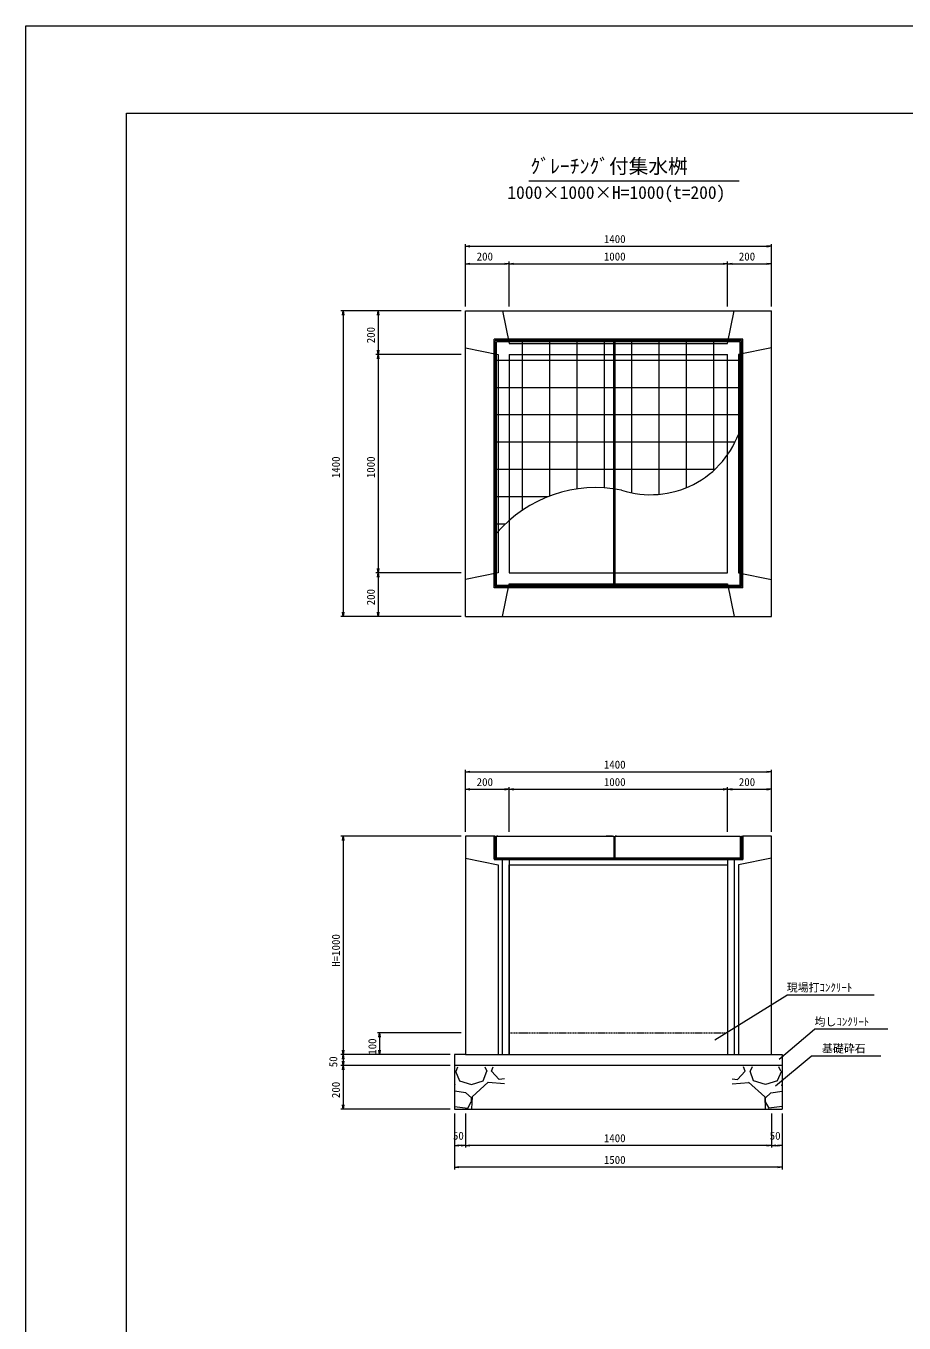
# Model space of a CAD drawing. Units: millimetres on the paper. Extents: x 0 to 841, y 0 to 594.
# Drawn here: x 0 to 201, y 297 to 594 of the extents above; entities that cross this region are included whole.
import ezdxf
from ezdxf.enums import TextEntityAlignment as Align

# ---------------------------------------------------------------- set-up
doc = ezdxf.new("R2010")
doc.units = ezdxf.units.MM
doc.linetypes.add('USER1', pattern=[0.375, 0.25, -0.125])
for name, color, linetype, lineweight in [('D-STR-DIM（寸法）', 7, 'Continuous', 18), ('D-STR-HTXT（旗揚げ）', 7, 'Continuous', 18), ('D-STR-STR1（構造物）', 4, 'Continuous', 18), ('D-STR-STRn（構造物）', 7, 'Continuous', 18), ('D-STR（構造物外形線）', 1, 'Continuous', 18), ('D-TTL(外枠）', 2, 'Continuous', 18), ('DEFPOINTS_2', 8, 'Continuous', 18)]:
    doc.layers.add(name, color=color, linetype=linetype, lineweight=lineweight)
doc.layers.add('D-STR-TXT（文字）', color=7, linetype='Continuous')
doc.layers.add('D-TTL-TXT（文字）', color=7, linetype='Continuous')
doc.styles.add('ＭＳ ゴシック', font='')
doc.styles.get('ＭＳ ゴシック').set_extended_font_data('MS Gothic')

msp = doc.modelspace()

# ---------------------------------------------------------------- linework, layer by layer
at = {"layer": 'D-STR-DIM（寸法）'}
for p, q in [((100.596, 529.789), (100.596, 544.039)), ((100.596, 543.539), (101.596, 543.706)), ((101.596, 543.372), (100.596, 543.539)), ((100.596, 543.539), (101.596, 543.539)), ((101.596, 543.539), (169.596, 543.539)), ((169.596, 543.706), (170.596, 543.539)), ((170.596, 543.539), (169.596, 543.372)), ((170.596, 543.539), (169.596, 543.539)), ((170.596, 529.789), (170.596, 544.039)), ((100.596, 529.789), (100.596, 540.039)), ((100.596, 539.539), (101.596, 539.706)), ((101.596, 539.372), (100.596, 539.539)), ((100.596, 539.539), (101.596, 539.539)), ((101.596, 539.539), (109.596, 539.539)), ((109.596, 539.706), (110.596, 539.539)), ((110.596, 539.539), (109.596, 539.372)), ((110.596, 539.539), (109.596, 539.539)), ((110.596, 529.789), (110.596, 540.039)), ((110.596, 529.789), (110.596, 540.039)), ((110.596, 539.539), (111.596, 539.706)), ((111.596, 539.372), (110.596, 539.539)), ((110.596, 539.539), (111.596, 539.539)), ((111.596, 539.539), (159.596, 539.539)), ((159.596, 539.706), (160.596, 539.539)), ((160.596, 539.539), (159.596, 539.372)), ((160.596, 539.539), (159.596, 539.539)), ((160.596, 529.789), (160.596, 540.039)), ((160.596, 529.789), (160.596, 540.039)), ((160.596, 539.539), (161.596, 539.706)), ((161.596, 539.372), (160.596, 539.539)), ((160.596, 539.539), (161.596, 539.539)), ((161.596, 539.539), (169.596, 539.539)), ((169.596, 539.706), (170.596, 539.539)), ((170.596, 539.539), (169.596, 539.372)), ((170.596, 539.539), (169.596, 539.539)), ((170.596, 529.789), (170.596, 540.039)), ((99.596, 528.789), (72.096, 528.789)), ((72.429, 527.789), (72.596, 528.789)), ((72.596, 528.789), (72.762, 527.789)), ((72.596, 528.789), (72.596, 527.789)), ((99.596, 528.789), (80.096, 528.789)), ((80.429, 527.789), (80.596, 528.789)), ((80.596, 528.789), (80.762, 527.789)), ((80.596, 528.789), (80.596, 527.789)), ((72.596, 527.789), (72.596, 459.789)), ((80.596, 527.789), (80.596, 519.789)), ((80.596, 518.789), (80.429, 519.789)), ((80.762, 519.789), (80.596, 518.789)), ((80.596, 518.789), (80.596, 519.789)), ((99.596, 518.789), (80.096, 518.789)), ((99.596, 518.789), (80.096, 518.789)), ((80.429, 517.789), (80.596, 518.789)), ((80.596, 518.789), (80.762, 517.789)), ((80.596, 518.789), (80.596, 517.789)), ((80.596, 517.789), (80.596, 469.789)), ((80.596, 468.789), (80.429, 469.789)), ((80.762, 469.789), (80.596, 468.789)), ((80.596, 468.789), (80.596, 469.789)), ((99.596, 468.789), (80.096, 468.789)), ((99.596, 468.789), (80.096, 468.789)), ((80.429, 467.789), (80.596, 468.789)), ((80.596, 468.789), (80.762, 467.789)), ((80.596, 468.789), (80.596, 467.789)), ((80.596, 467.789), (80.596, 459.789)), ((99.596, 458.789), (72.096, 458.789)), ((72.596, 458.789), (72.429, 459.789)), ((72.762, 459.789), (72.596, 458.789)), ((72.596, 458.789), (72.596, 459.789)), ((99.596, 458.789), (80.096, 458.789)), ((80.596, 458.789), (80.429, 459.789)), ((80.762, 459.789), (80.596, 458.789)), ((80.596, 458.789), (80.596, 459.789)), ((100.596, 409.457), (100.596, 423.707)), ((100.596, 423.207), (101.596, 423.374)), ((101.596, 423.041), (100.596, 423.207)), ((100.596, 423.207), (101.596, 423.207)), ((101.596, 423.207), (169.596, 423.207)), ((169.596, 423.374), (170.596, 423.207)), ((170.596, 423.207), (169.596, 423.041)), ((170.596, 423.207), (169.596, 423.207)), ((170.596, 409.457), (170.596, 423.707)), ((100.596, 409.457), (100.596, 419.707)), ((100.596, 419.207), (101.596, 419.374)), ((101.596, 419.041), (100.596, 419.207)), ((100.596, 419.207), (101.596, 419.207)), ((101.596, 419.207), (109.596, 419.207)), ((109.596, 419.374), (110.596, 419.207)), ((110.596, 419.207), (109.596, 419.041)), ((110.596, 419.207), (109.596, 419.207)), ((110.596, 409.457), (110.596, 419.707)), ((110.596, 409.457), (110.596, 419.707)), ((110.596, 419.207), (111.596, 419.374)), ((111.596, 419.041), (110.596, 419.207)), ((110.596, 419.207), (111.596, 419.207)), ((111.596, 419.207), (159.596, 419.207)), ((159.596, 419.374), (160.596, 419.207)), ((160.596, 419.207), (159.596, 419.041)), ((160.596, 419.207), (159.596, 419.207)), ((160.596, 409.457), (160.596, 419.707)), ((160.596, 409.457), (160.596, 419.707)), ((160.596, 419.207), (161.596, 419.374)), ((161.596, 419.041), (160.596, 419.207)), ((160.596, 419.207), (161.596, 419.207)), ((161.596, 419.207), (169.596, 419.207)), ((169.596, 419.374), (170.596, 419.207)), ((170.596, 419.207), (169.596, 419.041)), ((170.596, 419.207), (169.596, 419.207)), ((170.596, 409.457), (170.596, 419.707)), ((99.596, 408.457), (72.096, 408.457)), ((72.429, 407.457), (72.596, 408.457)), ((72.596, 408.457), (72.762, 407.457)), ((72.596, 408.457), (72.596, 407.457)), ((72.596, 407.457), (72.596, 359.457)), ((99.596, 363.457), (80.43, 363.457)), ((80.763, 362.457), (80.93, 363.457)), ((80.93, 363.457), (81.097, 362.457)), ((80.93, 363.457), (80.93, 362.457)), ((80.93, 362.457), (80.93, 359.457)), ((72.596, 358.457), (72.429, 359.457)), ((72.762, 359.457), (72.596, 358.457)), ((72.596, 358.457), (72.596, 359.457)), ((80.93, 358.457), (80.763, 359.457)), ((81.097, 359.457), (80.93, 358.457)), ((80.93, 358.457), (80.93, 359.457)), ((97.096, 358.457), (72.096, 358.457)), ((94.596, 358.457), (72.096, 358.457)), ((72.429, 357.457), (72.596, 358.457)), ((72.596, 355.957), (72.429, 356.957)), ((72.596, 358.457), (72.762, 357.457)), ((72.596, 358.457), (72.596, 357.457)), ((72.596, 357.457), (72.596, 356.957)), ((72.762, 356.957), (72.596, 355.957)), ((72.596, 355.957), (72.596, 356.957)), ((97.096, 358.457), (80.43, 358.457)), ((97.096, 355.957), (72.096, 355.957)), ((97.096, 355.957), (72.096, 355.957)), ((72.429, 354.957), (72.596, 355.957)), ((72.596, 355.957), (72.762, 354.957)), ((72.596, 355.957), (72.596, 354.957)), ((72.596, 354.957), (72.596, 346.957)), ((97.096, 345.957), (72.096, 345.957)), ((72.596, 345.957), (72.429, 346.957)), ((72.762, 346.957), (72.596, 345.957)), ((72.596, 345.957), (72.596, 346.957)), ((98.096, 344.957), (98.096, 337.164)), ((98.096, 344.957), (98.096, 332.197)), ((100.596, 344.957), (100.596, 337.164)), ((100.596, 344.957), (100.596, 337.164)), ((170.596, 344.957), (170.596, 337.164)), ((170.596, 344.957), (170.596, 337.164)), ((173.096, 344.957), (173.096, 337.164)), ((173.096, 344.957), (173.096, 332.197)), ((98.096, 337.664), (99.096, 337.831)), ((99.096, 337.498), (98.096, 337.664)), ((98.096, 337.664), (99.096, 337.664)), ((99.596, 337.664), (99.096, 337.664)), ((99.596, 337.831), (100.596, 337.664)), ((100.596, 337.664), (99.596, 337.498)), ((100.596, 337.664), (99.596, 337.664)), ((100.596, 337.664), (101.596, 337.831)), ((101.596, 337.498), (100.596, 337.664)), ((100.596, 337.664), (101.596, 337.664)), ((169.596, 337.664), (101.596, 337.664)), ((169.596, 337.831), (170.596, 337.664)), ((170.596, 337.664), (169.596, 337.498)), ((170.596, 337.664), (169.596, 337.664)), ((170.596, 337.664), (171.596, 337.831)), ((171.596, 337.498), (170.596, 337.664)), ((170.596, 337.664), (171.596, 337.664)), ((171.596, 337.664), (172.096, 337.664)), ((172.096, 337.831), (173.096, 337.664)), ((173.096, 337.664), (172.096, 337.498)), ((173.096, 337.664), (172.096, 337.664)), ((98.096, 332.697), (99.096, 332.863)), ((99.096, 332.53), (98.096, 332.697)), ((98.096, 332.697), (99.096, 332.697)), ((172.096, 332.697), (99.096, 332.697)), ((172.096, 332.863), (173.096, 332.697)), ((173.096, 332.697), (172.096, 332.53)), ((173.096, 332.697), (172.096, 332.697))]:
    msp.add_line(p, q, dxfattribs=at)
at = {"layer": 'D-STR-HTXT（旗揚げ）'}
for p, q in [((115.104, 558.497), (163.212, 558.497)), ((157.643, 361.883), (174.118, 372.098)), ((194.153, 372.098), (174.118, 372.098)), ((172.352, 357.459), (180.475, 364.269)), ((197.243, 364.269), (180.475, 364.269)), ((171.555, 351.332), (179.678, 358.141)), ((195.652, 358.141), (179.678, 358.141))]:
    msp.add_line(p, q, dxfattribs=at)
at = {"layer": 'D-STR-STR1（構造物）'}
for p, q in [((107.121, 465.314), (107.121, 522.264)), ((164.071, 522.264), (107.121, 522.264)), ((163.771, 521.964), (107.421, 521.964)), ((107.421, 465.614), (107.421, 521.964)), ((163.471, 521.664), (107.721, 521.664)), ((107.721, 465.914), (107.721, 521.664)), ((113.664, 518.789), (113.664, 521.664)), ((119.914, 518.789), (119.914, 521.664)), ((126.164, 518.789), (126.164, 521.664)), ((132.414, 518.789), (132.414, 521.664)), ((134.571, 465.914), (134.571, 521.664)), ((134.871, 465.914), (134.871, 521.664)), ((138.664, 518.789), (138.664, 521.664)), ((144.914, 518.789), (144.914, 521.664)), ((151.164, 518.789), (151.164, 521.664)), ((157.414, 518.789), (157.414, 521.664)), ((163.471, 465.914), (163.471, 521.664)), ((163.771, 465.614), (163.771, 521.964)), ((164.071, 465.314), (164.071, 522.264)), ((110.596, 517.419), (107.721, 517.419)), ((134.571, 517.419), (110.596, 517.419)), ((113.664, 483.124), (113.664, 518.789)), ((119.914, 486.361), (119.914, 518.789)), ((126.164, 487.976), (126.164, 518.789)), ((132.414, 488.232), (132.414, 518.789)), ((160.596, 517.419), (134.871, 517.419)), ((138.664, 487.106), (138.664, 518.789)), ((144.914, 486.757), (144.914, 518.789)), ((151.164, 488.289), (151.164, 518.789)), ((157.414, 492.234), (157.414, 518.789)), ((163.471, 517.419), (160.596, 517.419)), ((110.596, 511.169), (107.721, 511.169)), ((134.571, 511.169), (110.596, 511.169)), ((160.596, 511.169), (134.871, 511.169)), ((163.471, 511.169), (160.596, 511.169)), ((110.596, 504.919), (107.721, 504.919)), ((134.571, 504.919), (110.596, 504.919)), ((160.596, 504.919), (134.871, 504.919)), ((163.471, 504.919), (160.596, 504.919)), ((110.596, 498.669), (107.721, 498.669)), ((134.571, 498.669), (110.596, 498.669)), ((160.596, 498.669), (134.871, 498.669)), ((162.272, 498.669), (160.596, 498.669)), ((110.596, 492.419), (107.721, 492.419)), ((134.571, 492.419), (110.596, 492.419)), ((157.616, 492.419), (134.871, 492.419)), ((110.596, 486.169), (107.721, 486.169)), ((119.418, 486.169), (110.596, 486.169)), ((109.702, 479.919), (107.721, 479.919)), ((164.071, 465.314), (107.121, 465.314)), ((163.771, 465.614), (107.421, 465.614)), ((163.471, 465.914), (107.721, 465.914)), ((107.121, 408.457), (107.121, 405.807)), ((107.121, 408.457), (107.121, 403.157)), ((107.421, 408.457), (107.121, 408.457)), ((107.121, 403.307), (107.121, 408.457)), ((107.421, 403.457), (107.421, 408.457)), ((107.721, 408.457), (108.021, 408.457)), ((108.021, 408.457), (107.721, 408.457)), ((107.721, 408.457), (134.571, 408.457)), ((107.721, 403.457), (107.721, 408.457)), ((134.271, 408.457), (132.801, 408.457)), ((134.571, 408.457), (134.571, 403.457)), ((134.871, 408.457), (135.171, 408.457)), ((135.171, 408.457), (134.871, 408.457)), ((134.871, 408.457), (163.471, 408.457)), ((134.871, 403.457), (134.871, 408.457)), ((163.471, 408.457), (163.471, 403.457)), ((163.771, 408.457), (164.071, 408.457)), ((163.771, 403.457), (163.771, 408.457)), ((164.071, 408.457), (164.071, 403.157)), ((164.071, 403.307), (164.071, 408.457)), ((107.121, 403.157), (164.071, 403.157)), ((134.571, 403.457), (107.421, 403.457)), ((163.771, 403.457), (134.871, 403.457))]:
    msp.add_line(p, q, dxfattribs=at)
at = {"layer": 'D-STR-STR1（構造物）', "color": 7}
for p, q in [((107.421, 408.457), (107.421, 403.457)), ((163.771, 408.457), (163.771, 403.457)), ((109.096, 403.457), (162.096, 403.457))]:
    msp.add_line(p, q, dxfattribs=at)
at = {"layer": 'D-STR-STR1（構造物）', "color": 7, "linetype": 'USER1'}
msp.add_line((110.596, 363.457), (160.596, 363.457), dxfattribs=at)
at = {"layer": 'D-STR-STR1（構造物）'}
for centre, radius, start, end in [((142.976, 508.184), 21.514, 251.96728, 342.2889), ((130.514, 458.243), 30.049, 78.86599, 139.33365)]:
    msp.add_arc(centre, radius, start, end, dxfattribs=at)
at = {"layer": 'D-STR-STRn（構造物）'}
for p, q in [((98.096, 358.457), (98.096, 345.957)), ((100.596, 358.457), (98.096, 358.457)), ((170.596, 358.457), (173.096, 358.457)), ((173.096, 358.457), (173.096, 345.957)), ((173.096, 355.957), (98.096, 355.957)), ((98.274, 354.675), (99.231, 352.441)), ((98.448, 354.679), (98.869, 355.661)), ((104.666, 352.43), (105.464, 354.664)), ((105.006, 355.661), (105.461, 354.676)), ((106.574, 354.672), (106.945, 355.661)), ((108.33, 352.785), (106.575, 354.7)), ((162.861, 352.785), (164.617, 354.7)), ((164.617, 354.672), (164.246, 355.661)), ((166.526, 352.43), (165.728, 354.664)), ((166.186, 355.661), (165.731, 354.676)), ((172.918, 354.675), (171.96, 352.441)), ((172.744, 354.679), (172.323, 355.661)), ((98.279, 351.483), (98.096, 351.544)), ((98.096, 351.388), (98.26, 351.487)), ((99.22, 352.426), (101.933, 351.628)), ((101.962, 351.627), (104.675, 352.425)), ((105.791, 352.123), (102.121, 348.771)), ((109.559, 351.783), (105.782, 352.097)), ((109.559, 352.886), (108.312, 352.778)), ((161.633, 352.886), (162.879, 352.778)), ((161.633, 351.783), (165.41, 352.097)), ((165.4, 352.123), (169.071, 348.771)), ((169.229, 351.627), (166.516, 352.425)), ((171.972, 352.426), (169.259, 351.628)), ((172.913, 351.483), (173.096, 351.544)), ((173.096, 351.388), (172.932, 351.487)), ((100.691, 349.74), (98.096, 350.129)), ((101.964, 348.591), (100.687, 349.708)), ((101.129, 346.21), (101.927, 347.646)), ((101.946, 347.653), (101.946, 348.611)), ((102.11, 348.765), (101.982, 346.085)), ((169.082, 348.765), (169.209, 346.085)), ((169.228, 348.591), (170.504, 349.708)), ((169.245, 347.653), (169.245, 348.611)), ((170.063, 346.21), (169.265, 347.646)), ((170.5, 349.74), (173.096, 350.129)), ((98.096, 346.577), (101.154, 346.21)), ((98.096, 345.957), (173.096, 345.957)), ((173.096, 346.577), (170.037, 346.21))]:
    msp.add_line(p, q, dxfattribs=at)
at = {"layer": 'D-STR（構造物外形線）'}
for p, q in [((100.596, 458.789), (100.596, 528.789)), ((100.596, 528.789), (170.596, 528.789)), ((109.096, 528.789), (110.596, 521.289)), ((160.596, 521.289), (162.096, 528.789)), ((170.596, 458.789), (170.596, 528.789)), ((100.596, 520.289), (108.096, 518.789)), ((110.596, 521.289), (160.596, 521.289)), ((170.596, 520.289), (163.096, 518.789)), ((108.096, 518.789), (108.096, 468.789)), ((110.596, 518.789), (110.596, 468.789)), ((110.596, 518.789), (160.596, 518.789)), ((160.596, 468.789), (160.596, 518.789)), ((163.096, 518.789), (163.096, 468.789)), ((108.096, 468.789), (100.596, 467.289)), ((110.596, 468.789), (160.596, 468.789)), ((163.096, 468.789), (170.596, 467.289)), ((109.096, 458.789), (110.596, 466.289)), ((110.596, 466.289), (160.596, 466.289)), ((160.596, 466.289), (162.096, 458.789)), ((100.596, 458.789), (170.596, 458.789)), ((107.121, 408.457), (100.596, 408.457)), ((100.596, 408.457), (100.596, 358.457)), ((107.121, 408.457), (107.121, 403.457)), ((170.596, 408.457), (164.071, 408.457)), ((164.071, 408.457), (164.071, 403.457)), ((170.596, 358.457), (170.596, 408.457)), ((100.596, 403.457), (108.096, 401.957)), ((107.121, 403.457), (164.071, 403.457)), ((108.096, 401.957), (108.096, 358.457)), ((109.096, 358.457), (109.096, 403.457)), ((110.596, 403.457), (110.596, 358.457)), ((110.596, 358.457), (110.596, 401.957)), ((110.596, 401.957), (160.596, 401.957)), ((160.596, 403.457), (160.596, 358.457)), ((160.596, 401.957), (160.596, 358.457)), ((162.096, 403.457), (162.096, 358.457)), ((170.596, 403.457), (163.096, 401.957)), ((163.096, 401.957), (163.096, 358.457)), ((100.596, 358.457), (170.596, 358.457))]:
    msp.add_line(p, q, dxfattribs=at)
at = {"layer": 'D-TTL(外枠）'}
for p, q in [((23, 574), (818, 574)), ((23, 20), (23, 574))]:
    msp.add_line(p, q, dxfattribs=at)
at = {"layer": 'DEFPOINTS_2'}
for p, q in [((0, 594), (841, 594)), ((0, 0), (0, 594))]:
    msp.add_line(p, q, dxfattribs=at)

# ---------------------------------------------------------------- texts
at = {"layer": 'D-STR-DIM（寸法）', "style": 'ＭＳ ゴシック'}
for s, p in [('1400', (132.252, 543.739)), ('200', (103.147, 539.739)), ('1000', (132.252, 539.739)), ('200', (163.147, 539.739)), ('1400', (132.252, 423.407)), ('200', (103.147, 419.407)), ('1000', (132.252, 419.407)), ('200', (163.147, 419.407)), ('50', (97.715, 338.424)), ('1400', (132.252, 337.864)), ('50', (170.215, 338.424)), ('1500', (132.252, 332.897))]:
    msp.add_text(s, height=1.833, dxfattribs=at).set_placement(p, align=Align.BOTTOM_LEFT)
for s, p in [('200', (80.396, 521.34)), ('1400', (72.396, 490.445)), ('1000', (80.396, 490.445)), ('200', (80.396, 461.34)), ('H=1000', (72.396, 378.571)), ('100', (80.73, 358.426)), ('50', (71.796, 355.577)), ('200', (72.396, 348.508))]:
    msp.add_text(s, height=1.833, rotation=90, dxfattribs=at).set_placement(p, align=Align.BOTTOM_LEFT)
at = {"layer": 'D-STR-TXT（文字）', "style": 'ＭＳ ゴシック'}
for s, p in [('現場打ｺﾝｸﾘｰﾄ', (174.118, 372.35)), ('均しｺﾝｸﾘｰﾄ', (180.475, 364.521)), ('基礎砕石', (182.178, 358.394))]:
    msp.add_text(s, height=1.833, dxfattribs=at).set_placement(p, align=Align.BOTTOM_LEFT)
at = {"layer": 'D-TTL-TXT（文字）', "style": 'ＭＳ ゴシック'}
for s, height, p in [('ｸﾞﾚｰﾁﾝｸﾞ付集水桝', 3.299, (115.454, 559.24)), ('1000×1000×H=1000(t=200)', 2.933, (110.176, 553.517))]:
    msp.add_text(s, height=height, dxfattribs=at).set_placement(p, align=Align.BOTTOM_LEFT)

doc.saveas('drawing.dxf')
